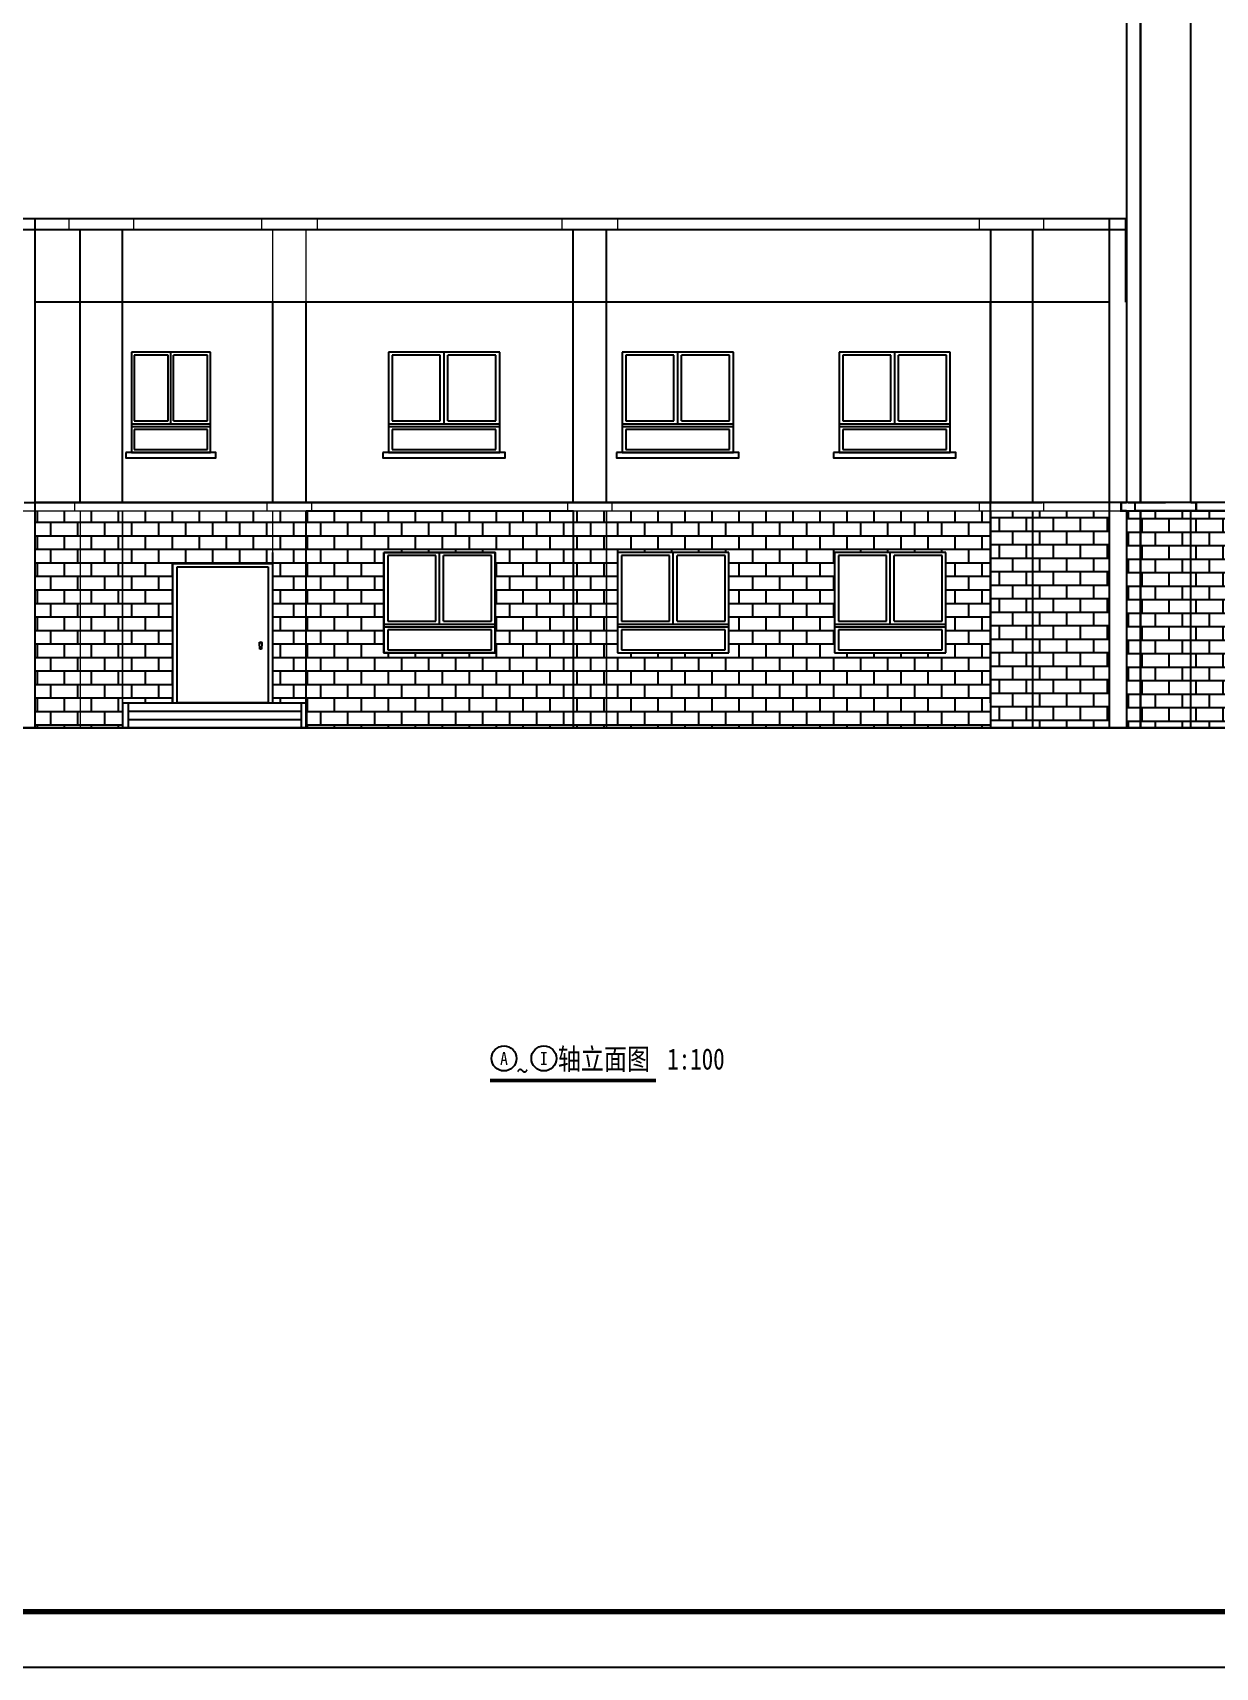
# Model space of a CAD drawing. Extents: x 39238 to 748440, y -374049 to 522939.
# Drawn here: x 509756 to 531013, y 194556 to 223926 of the extents above; entities that cross this region are included whole.
import ezdxf
from ezdxf.enums import TextEntityAlignment as Align

# ---------------------------------------------------------------- set-up
doc = ezdxf.new("R2010")
doc.units = 0
doc.header["$LTSCALE"] = 1000
doc.header["$MEASUREMENT"] = 0
for name, color, linetype in [('DIM_SYMB', 3, 'Continuous'), ('E_GROUND', 2, 'Continuous'), ('E_LINE', 7, 'Continuous'), ('E_WALL1', 2, 'Continuous'), ('E_WINDOW', 4, 'Continuous'), ('PUB_TEXT', 7, 'Continuous'), ('TWT_TITLE', 7, 'Continuous'), ('WALL', 2, 'Continuous')]:
    doc.layers.add(name, color=color, linetype=linetype)
doc.styles.add('-宋体', font='', dxfattribs={"width": 0.8})
doc.styles.get('-宋体').set_extended_font_data('SimSun')
pattern_1 = [(0, (97142.59, 266806.38), (0, 242.6208), []), (90, (97142.59, 266806.38), (-242.6208, 242.6208), [242.6208, -242.6208])]

# ---------------------------------------------------------------- blocks, each defined once
blk = doc.blocks.new('$EWDLib$00000543')
at = {"ltscale": 100}
for p, q in [((1450, 1750), (0, 1750)), ((0, 1750), (0, 0)), ((725, 500), (725, 1750)), ((1450, 0), (1450, 1750)), ((50, 1700), (50, 550)), ((675, 1700), (50, 1700)), ((675, 550), (675, 1700)), ((1400, 1700), (775, 1700)), ((775, 550), (775, 1700)), ((1400, 550), (1400, 1700)), ((0, 500), (1450, 500)), ((1450, 450), (0, 450)), ((50, 550), (675, 550)), ((775, 550), (1400, 550)), ((1400, 400), (50, 400)), ((50, 400), (50, 50)), ((1400, 50), (1400, 400)), ((0, 0), (1450, 0)), ((50, 50), (1400, 50))]:
    blk.add_line(p, q, dxfattribs=at)
blk = doc.blocks.new('*U41')
at = {"layer": 'E_WINDOW'}
for p, q in [((1800, 2500), (0, 2500)), ((0, 2500), (0, 0)), ((82, 2447), (1718, 2447)), ((82, 0), (82, 2447)), ((82, 2447), (1718, 2447)), ((1718, 2447), (1718, 0)), ((1800, 0), (1800, 2500)), ((1560, 1080), (1583, 1096)), ((1560, 1080), (1563, 1088)), ((1583, 1064), (1560, 1080)), ((1567, 967), (1560, 1080)), ((1563, 1088), (1571, 1093)), ((1597, 967), (1567, 967)), ((1571, 1093), (1582, 1095)), ((1582, 1095), (1592, 1093)), ((1583, 1096), (1605, 1080)), ((1605, 1080), (1583, 1064)), ((1592, 1093), (1600, 1088)), ((1603, 1080), (1597, 967)), ((1600, 1088), (1603, 1080)), ((0, 0), (82, 0)), ((1718, 1), (82, 1)), ((1718, 0), (1800, 0))]:
    blk.add_line(p, q, dxfattribs=at)

msp = doc.modelspace()

# ---------------------------------------------------------------- hatches: boundary and pattern name
h = msp.add_hatch()
h.set_pattern_fill('AR-B816', color=253, scale=200)
h.set_pattern_definition(pattern_1)
h.paths.add_polyline_path([(510610, 215334), (510510, 215334), (509800, 215334), (509800, 211434), (510610, 211434)])
h.paths.add_polyline_path([(511370, 215334), (510610, 215334), (510610, 211434), (511370, 211434), (511370, 211884)])
h.paths.add_polyline_path([(514070, 215334), (513970, 215334), (511370, 215334), (511370, 211884), (512270, 211884), (512270, 214384), (514070, 214384), (514070, 214584)])
h = msp.add_hatch()
h.set_pattern_fill('AR-B816', color=253, scale=200)
h.set_pattern_definition(pattern_1)
h.paths.add_polyline_path([(514670, 215334), (514070, 215334), (514070, 211884), (514670, 211884)])
h = msp.add_hatch()
h.set_pattern_fill('AR-B816', color=253, scale=200)
h.set_pattern_definition(pattern_1)
h.paths.add_polyline_path([(514670, 215334), (519470, 215334), (519470, 211434), (514670, 211434)])
h.paths.add_polyline_path([(516070, 214584), (518070, 214584), (518070, 212784), (516070, 212784)], flags=16)
h = msp.add_hatch()
h.set_pattern_fill('AR-B816', color=253, scale=200)
h.set_pattern_definition(pattern_1)
h.paths.add_polyline_path([(520070, 215334), (519470, 215334), (519470, 211434), (520070, 211434)])
h = msp.add_hatch()
h.set_pattern_fill('AR-B816', color=253, scale=200)
h.set_pattern_definition(pattern_1)
h.paths.add_polyline_path([(526970, 215334), (520070, 215334), (520070, 211434), (526410, 211434), (526970, 211434)])
h.paths.add_polyline_path([(522270, 212784), (520270, 212784), (520270, 214584), (522270, 214584)], flags=16)
h.paths.add_polyline_path([(522236, 212804), (520303, 212804), (520303, 214564), (522236, 214564)], flags=0)
h.paths.add_polyline_path([(522153, 212864), (521353, 212864), (521353, 214504), (522153, 214504)], flags=0)
h.paths.add_polyline_path([(524170, 214584), (526170, 214584), (526170, 212784), (524170, 212784)], flags=16)
h.paths.add_polyline_path([(524203, 214564), (526136, 214564), (526136, 212804), (524203, 212804)], flags=0)
h.paths.add_polyline_path([(524286, 214504), (525086, 214504), (525086, 212864), (524286, 212864)], flags=0)
h.paths.add_polyline_path([(521186, 212864), (520386, 212864), (520386, 214504), (521186, 214504)], flags=0)
h.paths.add_polyline_path([(525253, 214504), (526053, 214504), (526053, 212864), (525253, 212864)], flags=0)
h = msp.add_hatch()
h.set_pattern_fill('AR-B816', color=253, scale=200)
h.set_pattern_definition([(180, (627578.84, 141698.46), (0, 242.6208), []), (90, (627578.84, 141698.46), (242.6208, 242.6208), [242.6208, -242.6208])])
h.paths.add_polyline_path([(527730, 215334), (529106, 215334), (529106, 211434), (527730, 211434)])
h.paths.add_polyline_path([(526970, 215334), (527730, 215334), (527730, 211434), (526970, 211434)])
h = msp.add_hatch()
h.set_pattern_fill('AR-B816', color=253, scale=200)
h.set_pattern_definition([(180, (401107.79, 131490.61), (0, 242.6208), []), (90, (401107.79, 131490.61), (242.6208, 242.6208), [242.6208, -242.6208])])
h.paths.add_polyline_path([(545870, 215334), (545895, 215334), (546770, 215334), (546770, 211434), (545870, 211434)])
h.paths.add_polyline_path([(542647, 215334), (545870, 215334), (545870, 211434), (545560, 211434), (545560, 212509, 1), (545560, 212549, 1), (545560, 212509), (545560, 211434), (542647, 211434)])
h.paths.add_polyline_path([(540420, 215334), (540520, 215334), (542647, 215334), (542647, 211434), (540440, 211434), (540440, 211584), (540420, 211584)])
h.paths.add_polyline_path([(539620, 215184), (539840, 215184), (539840, 215334), (539940, 215334), (539940, 215334), (540420, 215334), (540420, 211584), (540140, 211584), (540140, 211734), (539840, 211734), (539840, 211884), (539620, 211884)])
h.paths.add_polyline_path([(539120, 214384), (537320, 214384), (537320, 211884), (536820, 211884), (536820, 215184), (539600, 215184), (539600, 211884), (539120, 211884)])
h.paths.add_polyline_path([(536020, 215334), (536500, 215334), (536500, 215334), (536600, 215334), (536600, 215184), (536820, 215184), (536820, 211884), (536720, 211884), (536020, 211827), (536020, 211884), (536117, 211884), (536417, 212184), (536020, 212184)])
h.paths.add_polyline_path([(530570, 215334), (530670, 215334), (530670, 215334), (535920, 215334), (535920, 215334), (536020, 215334), (536020, 212184), (535817, 212184), (536020, 211980), (536020, 211827), (531160, 211434), (530570, 211434)])
h.paths.add_polyline_path([(529670, 215334), (530570, 215334), (530570, 211434), (529670, 211434)])
h.paths.add_polyline_path([(529420, 215334), (529670, 215334), (529670, 211434), (529420, 211434)])
h.paths.add_polyline_path([(546770, 213784), (547020, 213784), (547020, 215334), (546770, 215334)])
h.paths.add_polyline_path([(547020, 213684), (546770, 213684), (546770, 211434), (547020, 211434)])

# ---------------------------------------------------------------- linework, layer by layer
for p, q in [((529406, 220584), (509500, 220584)), ((509800, 211434), (509800, 220584)), ((529406, 220584), (529106, 220584)), ((529106, 220584), (529106, 211434)), ((529406, 219084), (529406, 220584)), ((529406, 220384), (509500, 220384)), ((526970, 220384), (526970, 215484)), ((527730, 220384), (527730, 215484)), ((529106, 219084), (509800, 219084)), ((509600, 215484), (515710, 215484)), ((526970, 215334), (526970, 211434)), ((527730, 215334), (527730, 211434)), ((511370, 211884), (511370, 211434)), ((511470, 211884), (511470, 211434)), ((509500, 211434), (509800, 211434))]:
    msp.add_line(p, q)
msp.add_lwpolyline([(546770, 215484, 40, 40, 0), (546770, 236484, 40, 40, 0), (543901, 236484, 40, 40, 0), (539600, 236484, 40, 40, 0), (539600, 234684, 40, 40, 0), (535047, 234684, 40, 40, 0), (529470, 234684, 40, 40, 0), (529470, 234484, 40, 40, 0), (529670, 234484, 40, 40, 0), (529670, 215484, 0, 0, 0)], format="xyseb")
for points, const_width in [([(529420, 234484), (529420, 215484)], 35), ([(530570, 234484), (530570, 215484)], 35), ([(529406, 220584), (509500, 220584)], 25), ([(510610, 220584), (510410, 220584), (510410, 220384)], 25), ([(511370, 220584), (511570, 220584), (511570, 220384), (511370, 220384)], 25), ([(514070, 220584), (513870, 220584), (513870, 220384)], 25), ([(514670, 220584), (514870, 220584), (514870, 220384), (514670, 220384)], 25), ([(519470, 220584), (519270, 220584), (519270, 220384)], 25), ([(520070, 220584), (520270, 220584), (520270, 220384), (520070, 220384)], 25), ([(526970, 220584), (526770, 220584), (526770, 220384)], 25), ([(527730, 220584), (527930, 220584), (527930, 220384), (527730, 220384)], 25), ([(509500, 220384), (529406, 220384)], 25), ([(510610, 215484), (510610, 220384)], 25), ([(511370, 220384), (511370, 215484)], 25), ([(514070, 215484), (514070, 220384)], 25), ([(514670, 220384), (514670, 215484)], 25), ([(519470, 220384), (519470, 215484)], 25), ([(520070, 220384), (520070, 215484)], 25), ([(526970, 220384), (526970, 215484)], 25), ([(527730, 220384), (527730, 215484)], 25), ([(509550, 215334), (515710, 215334)], 25), ([(509600, 215484), (515710, 215484)], 25), ([(510610, 215484), (510510, 215484), (510510, 215334), (510610, 215334)], 25), ([(510610, 215334), (510610, 211434)], 25), ([(511370, 215334), (511370, 211434)], 25), ([(514070, 215484), (513970, 215484), (513970, 215334), (514070, 215334)], 25), ([(514070, 215334), (514070, 211884)], 25), ([(514670, 215484), (514770, 215484), (514770, 215334), (514670, 215334)], 25), ([(514670, 215334), (514670, 211434)], 25), ([(515710, 215484), (529320, 215484)], 25), ([(515710, 215334), (529320, 215334)], 25), ([(519470, 215484), (519370, 215484), (519370, 215334), (519470, 215334)], 25), ([(519470, 215334), (519470, 211434)], 25), ([(520070, 215484), (520170, 215484), (520170, 215334), (520070, 215334)], 25), ([(520070, 215334), (520070, 211434)], 25), ([(526970, 215484), (526770, 215484), (526770, 215334)], 25), ([(526970, 215334), (526970, 211434)], 25), ([(527730, 215484), (527930, 215484), (527930, 215334), (527730, 215334)], 25), ([(527730, 215334), (527730, 211434)], 25), ([(529420, 215484), (529320, 215484), (529320, 215334), (529420, 215334)], 40), ([(529420, 215484), (547020, 215484)], 35), ([(529420, 215334), (529420, 211434)], 35), ([(529420, 215334), (547020, 215334)], 35), ([(529670, 215484), (529570, 215484), (529570, 215334), (529670, 215334)], 40), ([(529670, 215334), (529670, 211434)], 40), ([(530570, 215484), (530670, 215484), (530670, 215334), (530570, 215334)], 40), ([(530570, 215334), (530570, 211434)], 35), ([(511370, 211884), (514670, 211884)], 25), ([(511470, 211884), (511470, 211434)], 25), ([(514580, 211884), (514580, 211434)], 25), ([(511470, 211734), (514580, 211734)], 25), ([(511470, 211584), (514580, 211584)], 25)]:
    msp.add_lwpolyline(points, dxfattribs=dict(const_width=const_width))
for points in [[(514670, 215334), (519470, 215334), (519470, 211434), (514670, 211434)], [(516070, 214584), (518070, 214584), (518070, 212784), (516070, 212784)]]:
    msp.add_lwpolyline(points, close=True)
for points in [[(546770, 215484), (529570, 215484)], [(546770, 215334), (529570, 215334)]]:
    msp.add_lwpolyline(points)
at = {"layer": 'DIM_SYMB', "color": 3, "const_width": 70}
msp.add_lwpolyline([(517978, 205099), (520961, 205099)], dxfattribs=at)
at = {"layer": 'E_GROUND'}
for p, q in [((511370, 211884), (514670, 211884)), ((514580, 211884), (514580, 211434)), ((514680, 211884), (514680, 211434)), ((511470, 211734), (514580, 211734)), ((511470, 211584), (514580, 211584)), ((514370, 211434), (511370, 211434))]:
    msp.add_line(p, q, dxfattribs=at)
at = {"layer": 'E_LINE'}
for p, q in [((530570, 234484), (530570, 215484)), ((510610, 215484), (510610, 220384)), ((510610, 215484), (510610, 220384)), ((511370, 215484), (511370, 220384)), ((519470, 215484), (519470, 220384)), ((520070, 215484), (520070, 220384)), ((511370, 215484), (511370, 219084)), ((514070, 215484), (514070, 219084)), ((514670, 215484), (514670, 219084)), ((520070, 215484), (520070, 219084)), ((526970, 215484), (526970, 219084)), ((511927, 215484), (509800, 215484)), ((511573, 215484), (510973, 215484)), ((510973, 215484), (511733, 215484)), ((511340, 215484), (511940, 215484)), ((514070, 215484), (511370, 215484)), ((515710, 215484), (511927, 215484)), ((514520, 215484), (511940, 215484)), ((514980, 215484), (514380, 215484)), ((514380, 215484), (515140, 215484)), ((514520, 215484), (515120, 215484)), ((519470, 215484), (514670, 215484)), ((514830, 215484), (519470, 215484)), ((515710, 215484), (515120, 215484)), ((527300, 215484), (515710, 215484)), ((524067, 215484), (515710, 215484)), ((520070, 215484), (519470, 215484)), ((519470, 215484), (520230, 215484)), ((523370, 215484), (520070, 215484)), ((520230, 215484), (526970, 215484)), ((526970, 215484), (523370, 215484)), ((524827, 215484), (524067, 215484)), ((526970, 211884), (526970, 215484)), ((526970, 211884), (526970, 215484)), ((527570, 215484), (526970, 215484)), ((526970, 215484), (527570, 215484)), ((527300, 215484), (527900, 215484)), ((528127, 215484), (527367, 215484)), ((529840, 215484), (527900, 215484)), ((529367, 215484), (528127, 215484)), ((529446, 215484), (529367, 215484)), ((529446, 215484), (529367, 215484)), ((529420, 211434), (529420, 215334)), ((529420, 211434), (529420, 215334)), ((529446, 215484), (529847, 215484)), ((529847, 215484), (529446, 215484)), ((529847, 215484), (529446, 215484)), ((529840, 215484), (529920, 215484)), ((529920, 215484), (530120, 215484)), ((530867, 215484), (529967, 215484)), ((530570, 215334), (530570, 211434)), ((514070, 211884), (514070, 214584))]:
    msp.add_line(p, q, dxfattribs=at)
at = {"layer": 'E_WALL1'}
for points in [[(511430, 216384), (511430, 216284), (513050, 216284), (513050, 216384), (511430, 216384)], [(516050, 216384), (516050, 216284), (518250, 216284), (518250, 216384), (516050, 216384)], [(520250, 216384), (520250, 216284), (522450, 216284), (522450, 216384), (520250, 216384)], [(524150, 216384), (524150, 216284), (526350, 216284), (526350, 216384), (524150, 216384)]]:
    msp.add_lwpolyline(points, dxfattribs=at)
at = {"layer": 'PUB_TEXT', "color": 3}
for centre in [(518228, 205496), (518944, 205496)]:
    msp.add_circle(centre, 225, dxfattribs=at)
at = {"layer": 'TWT_TITLE'}
msp.add_lwpolyline([(479738, 194556), (563838, 194556), (563838, 253956), (479738, 253956)], close=True, dxfattribs=at)
at = {"layer": 'TWT_TITLE', "const_width": 100}
msp.add_lwpolyline([(482238, 195556), (562838, 195556), (562838, 252956), (482238, 252956)], close=True, dxfattribs=at)
at = {"layer": 'WALL', "ltscale": 10, "const_width": 40}
for points in [[(526410, 211434), (488922, 211434)], [(526410, 211434), (550397, 211434)]]:
    msp.add_lwpolyline(points, dxfattribs=at)

# ---------------------------------------------------------------- block references
at = {"layer": 'E_WINDOW', "yscale": 1.028571428556461}
for p, xscale in [((511530, 216384), 0.979310345283011), ((516150, 216384), 1.379310344826081), ((520350, 216384), 1.379310344826081), ((524250, 216384), 1.379310344826081), ((516070, 212784), 1.379310344826081), ((520270, 212784), 1.379310344826081), ((524170, 212784), 1.379310344826081)]:
    msp.add_blockref('$EWDLib$00000543', p, dxfattribs=dict(at, xscale=xscale))
at = {"layer": 'E_WINDOW'}
msp.add_blockref('*U41', (512270, 211884), dxfattribs=at)

# ---------------------------------------------------------------- texts
at = {"layer": 'PUB_TEXT', "color": 3, "style": '-宋体'}
for s, height, width, p, p2 in [('A', 232, 0.842105, (518158, 205380), (518297, 205380)), ('I', 233, 0.818182, (518876, 205379), (519012, 205379))]:
    msp.add_text(s, height=height, dxfattribs=dict(at, width=width)).set_placement(p, p2, align=Align.FIT)
at = {"layer": 'PUB_TEXT', "color": 3, "style": '-宋体', "width": 0.8}
for s, height, p in [('轴立面图', 379.7, (519194, 205296)), ('1:100', 379.7, (521161, 205296)), ('~', 380, (518455, 205084))]:
    msp.add_text(s, height=height, dxfattribs=at).set_placement(p)

doc.saveas('drawing.dxf')
